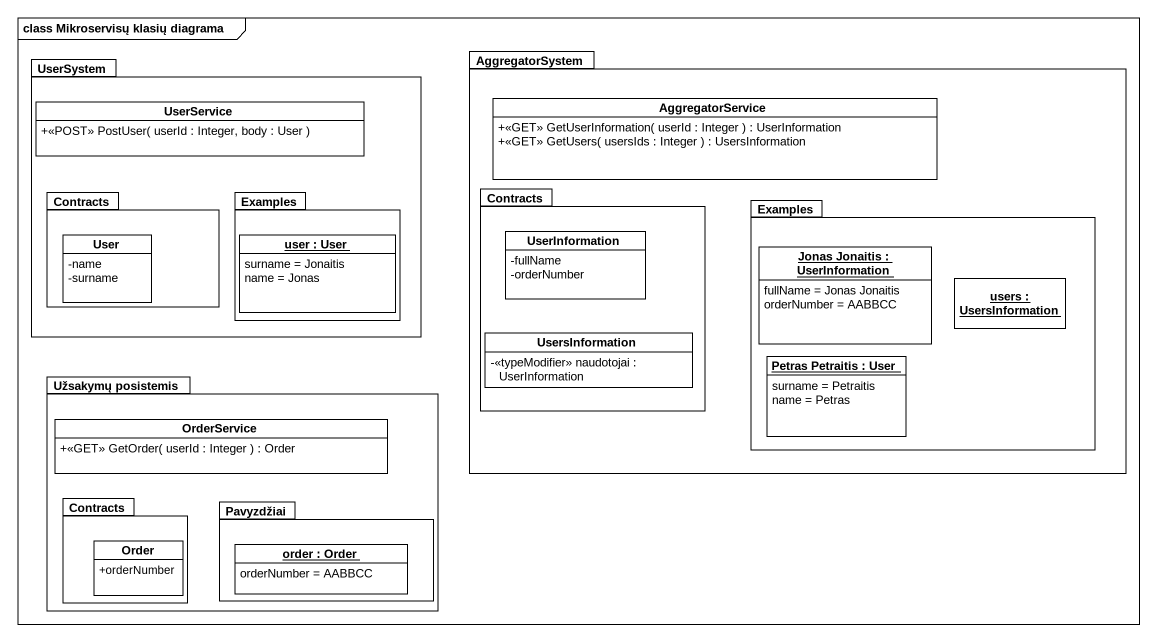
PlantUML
@startuml
mainframe class Mikroservisų klasių diagrama
hide circle
hide empty members
skinparam classAttributeIconSize 0
package AggregatorSystem {
  class AggregatorService {
    +<<GET>> GetUserInformation( userId : Integer ) : UserInformation
    +<<GET>> GetUsers( usersIds : Integer ) : UsersInformation
  }
  package "Contracts" as Contracts_2 {
    class UserInformation {
      -fullName
      -orderNumber
    }
    class UsersInformation {
      -<<typeModifier>> naudotojai : UserInformation
    }
  }
  package "Examples" as Examples_2 {
    object "Jonas Jonaitis : UserInformation" as Jonas_Jonaitis {
      fullName = Jonas Jonaitis
      orderNumber = AABBCC
    }
    object "users : UsersInformation" as users
    object "Petras Petraitis : User" as Petras_Petraitis {
      surname = Petraitis
      name = Petras
    }
  }
}
package UserSystem {
  class UserService {
    +<<POST>> PostUser( userId : Integer, body : User )
  }
  package Contracts {
    class User {
      -name
      -surname
    }
  }
  package Examples {
    object "user : User" as user {
      surname = Jonaitis
      name = Jonas
    }
  }
}
package "Užsakymų posistemis" as Užsakymų_posistemis {
  class OrderService {
    +<<GET>> GetOrder( userId : Integer ) : Order
  }
  package "Contracts" as Contracts_3 {
    class Order {
      +orderNumber
    }
  }
  package Pavyzdžiai {
    object "order : Order" as order {
      orderNumber = AABBCC
    }
  }
}
@enduml
